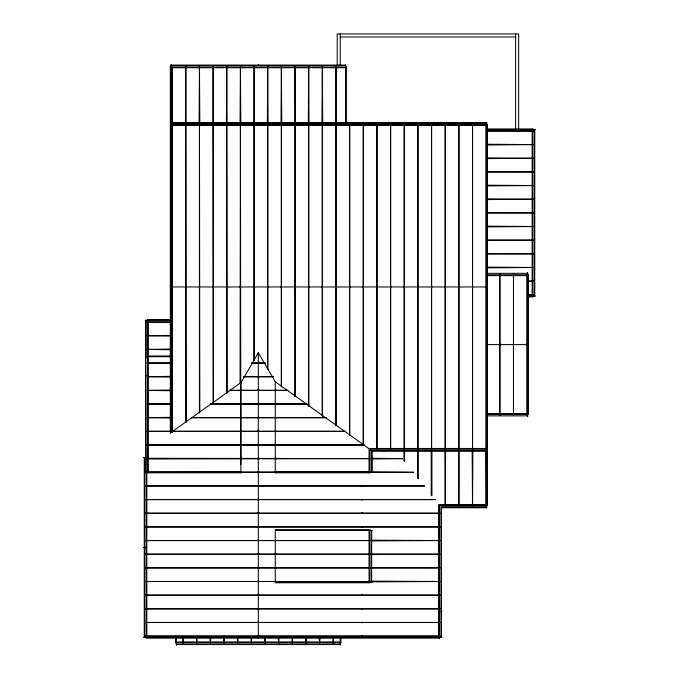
<?xml version="1.0" encoding="UTF-8"?>
<svg xmlns="http://www.w3.org/2000/svg" width="679" height="679" viewBox="0 0 679 679"><rect width="100%" height="100%" fill="white"/><g stroke="black" fill="none" stroke-linecap="round" stroke-linejoin="round"><path stroke-width="1.02" d="M240.867 472.796L240.417 123.943L240.052 383.228L240.417 383.652L258.326 352.715L275.267 381.759L369.792 449.277L372.143 451.56L372.143 472.066L369.928 472.066M345.45 67.594L345.586 64.641L345.586 122.441M176.404 642.835L176.404 645.05L176.54 644.643M486.529 125.309L486.665 122.347L486.665 448.488M527.354 275.385L527.625 272.534L527.625 416.668L527.354 413.825M176.404 645.05L176.676 642.207M486.546 449.277L486.181 449.965L486.181 123.943L486.181 505.838L485.816 450.737M346.315 122.967L346.315 66.983L170.336 66.983L170.336 433.024L171.066 431.963L171.066 64.641L171.201 67.594M275.267 472.796L275.784 472.066L369.07 472.066L369.792 472.796L275.267 472.796L275.267 381.759M275.267 582.777L275.784 582.056L369.07 582.056L369.792 582.777L275.267 582.777L275.267 529.679L369.792 529.679L369.792 582.777M485.612 125.42L171.066 125.42L170.336 124.63L487.395 124.63L487.395 505.414L439.593 505.414L439.593 638.15L438.863 637.42L439.092 504.913L486.529 504.794M486.665 125.42L487.395 124.63M176.039 642.368L176.404 637.929M175.674 642.767L176.404 641.978L340.247 641.978L340.968 642.767L175.674 642.767L175.674 637.776M487.301 274.817L528.355 274.817L527.625 275.615L487.369 275.615M346.315 66.983L345.586 67.713L171.066 67.713L170.336 66.983M241.181 472.796L147.581 472.796L148.311 472.066L148.311 356.713L147.581 355.983L170.726 355.983M486.843 129.672L532.183 129.672L532.905 128.942L532.905 296.85L527.855 296.85M369.07 582.056L369.07 530.409L369.792 529.679M171.201 125.309L486.393 125.191M170.336 433.024L240.867 382.65L240.867 464.453M147.581 471.922L147.054 472.287L147.581 472.652M240.867 471.922L240.341 472.287L240.867 472.652M275.267 472.652L275.784 472.287L275.267 471.922M362.331 472.287L361.805 472.652L362.773 472.287M369.792 472.652L370.318 472.287L369.792 471.922L145.128 472.287L413.621 472.287L370.131 471.922M275.267 581.878L275.784 581.513L275.267 581.148M146.095 458.266L145.128 458.631L146.095 458.996M532.412 129.944L535.256 129.672L533.04 129.672M146.044 375.462L145.23 375.733L145.73 375.733M148.081 471.795L145.23 472.066L147.445 472.066M146.588 547.232L143.744 547.512L146.588 547.783M369.3 530.681L372.143 530.409L369.928 530.409M146.588 637.148L143.744 637.42L145.96 637.42M340.247 36.98L515.607 36.98M171.066 65.142L345.586 65.142M171.337 65.456L345.314 65.456M171.337 67.484L345.314 67.484M171.066 122.848L486.665 122.848M171.066 122.347L171.337 123.162L486.393 123.162M486.894 128.942L532.905 128.942M486.953 130.589L533.431 130.954L486.953 131.319M487.369 144.237L533.431 144.602L487.369 144.966M170.336 147.385L171.066 147.385M487.369 157.893L533.431 158.258L487.369 158.623M487.369 171.549L533.431 171.914L487.369 172.279M487.369 185.197L533.431 185.562L487.369 185.927M487.369 198.854L533.431 199.219L487.369 199.584M487.369 212.51L533.431 212.875L487.369 213.24M487.369 226.158L533.431 226.523L487.369 226.888M487.369 239.814L533.431 240.179L487.369 240.544M487.369 253.471L533.431 253.836L487.369 254.192M487.369 267.119L533.431 267.484L487.369 267.849M487.632 273.348L527.354 273.348M527.617 280.775L533.431 281.14L527.617 281.505M170.336 286.954L487.395 286.954M527.855 294.431L533.431 294.796L527.855 295.153M532.412 295.849L535.256 296.12L533.04 296.12M528.05 296.12L532.183 296.12L532.905 296.85M147.581 472.796L147.581 319.605L170.522 319.605M147.445 320.327L145.23 320.327L148.081 320.607M147.581 319.605L148.311 320.327L170.752 320.327M170.522 321.736L147.054 322.101L170.522 322.466M170.522 335.392L147.054 335.757L170.522 336.113M487.301 344.601L528.355 344.601M170.522 349.04L147.054 349.405L170.522 349.77M147.445 356.713L145.23 356.713L148.081 356.984M148.311 356.713L170.565 356.713M170.726 362.696L147.054 363.061L170.726 363.426M170.726 376.353L147.054 376.709L170.726 377.074M170.726 390.001L147.054 390.366L170.726 390.731M170.726 403.657L147.054 404.022L170.726 404.387M487.369 413.596L527.625 413.596M487.301 414.385L528.355 414.385L528.355 274.817M487.632 415.854L527.354 415.854M170.726 417.313L147.054 417.67L170.726 418.035M369.07 472.066L369.07 448.488L485.612 448.488M369.07 448.488L369.792 449.277L487.395 449.277M486.665 451.56L486.393 450.746L371.303 450.746L371.328 471.795L372.143 472.066M486.665 451.06L371.625 451.06L371.642 472.066M145.96 457.595L143.744 457.595L144.559 457.867L144.559 547.232M371.303 458.266L402.698 458.631L372.236 458.996M369.3 471.795L371.328 471.795M148.311 472.066L241.597 472.066M485.629 504.684L438.863 504.684L438.863 637.42M441.129 506.941L486.393 506.941L486.665 507.756L441.944 507.756L441.129 506.941L441.129 637.148L441.944 637.42L146.817 637.42L146.817 471.345M486.665 507.255L441.443 507.255L441.443 637.42M369.07 530.409L275.784 530.409L275.267 529.679M371.269 540.187L440.119 540.552L371.269 540.917M371.269 553.843L440.119 554.208L371.269 554.573M371.269 567.5L440.119 567.865L371.269 568.221M371.269 581.148L440.119 581.513L370.216 581.878M369.3 581.776L372.143 582.056L369.928 582.056M438.863 611.601L441.944 611.601M439.092 637.148L441.129 637.148M439.593 638.15L146.095 638.15L146.095 472.677M176.676 644.235L339.967 644.235L340.247 645.05L340.247 642.835M176.404 644.549L340.247 644.549M145.637 356.848L146.044 471.795M340.103 644.643L339.967 642.207M534.755 129.672L534.755 296.12M534.441 129.944L534.441 295.849M532.183 129.672L532.183 296.12M518.646 129.85L518.646 33.95L337.208 33.95L337.208 65.32M515.607 33.95L515.607 129.85M486.665 448.709L486.665 507.756M486.393 448.717L486.393 450.746M486.393 504.913L486.393 506.941M472.89 450.89L472.525 505.838L472.16 450.89M459.242 450.89L458.877 505.838L458.512 450.89M445.585 450.89L445.22 505.838L444.855 450.89M431.929 450.848L431.929 495.831L431.207 494.923L431.207 450.881M418.281 450.729L418.281 478.763L417.551 477.855L417.551 450.771M404.625 451.476L404.625 461.695L403.895 460.786L403.895 451.552M371.642 530.409L371.642 582.056M371.328 530.681L371.328 581.776M369.792 449.277L369.792 472.796M340.968 637.776L340.968 642.767M340.247 33.95L340.247 65.192M340.247 637.929L340.247 641.978M336.36 122.967L335.995 66.457L335.63 122.967M333.627 637.776L333.27 643.454L332.905 637.734M322.703 122.967L322.338 66.457L321.973 122.967M319.979 637.776L319.614 643.454L319.249 637.734M309.047 122.967L308.69 66.457L308.325 122.967M306.322 637.776L305.957 643.454L305.592 637.734M295.399 122.967L295.034 66.457L294.669 122.967M292.666 637.776L292.309 643.454L291.945 637.734M281.743 122.967L281.378 66.457L281.013 122.967M279.018 637.776L278.653 643.454L278.288 637.734M268.086 122.967L267.73 66.457L267.365 122.967M265.362 637.776L264.997 643.454L264.632 637.734M258.326 64.641L258.326 65.456M258.326 352.715L258.326 638.15M254.438 122.967L254.073 66.457L253.708 122.967M251.714 637.776L251.349 643.454L250.984 637.734M240.782 122.967L240.417 66.457L240.052 122.967M238.057 637.776L237.692 643.454L237.327 637.734M227.134 122.967L226.769 66.457L226.404 122.967M224.401 637.776L224.036 643.454L223.671 637.734M213.478 122.967L213.113 66.457L212.748 122.967M210.753 637.776L210.388 643.454L210.023 637.734M199.821 122.967L199.456 66.457L199.091 122.967M197.097 637.776L196.732 643.454L196.367 637.734M186.173 122.967L185.808 66.457L185.443 122.967M183.44 637.776L183.075 643.454L182.71 637.734M172.517 123.052L172.152 66.457L171.787 123.052M171.337 123.162L171.337 125.191M148.311 320.327L148.311 356.237M146.044 320.607L146.044 356.475M145.73 320.327L145.73 472.066M144.559 547.783L144.559 637.148M144.245 457.595L144.245 637.42M287.845 390.366L229.527 390.366L287.845 390.366M306.959 404.022L210.414 404.022L306.959 404.022M326.073 417.67L191.3 417.67L326.073 417.67M345.187 431.326L147.054 431.326L345.187 431.326M364.3 444.983L147.054 444.983L364.3 444.983M254.438 359.378L253.708 360.625L254.073 123.943L254.438 359.378M172.517 431.471L172.152 432.413L172.152 123.943L172.517 431.471M186.173 421.718L185.808 422.661L185.808 123.943L186.173 421.718M199.821 411.958L199.456 412.908L199.456 123.943L199.821 411.958M213.478 402.206L213.113 403.156L213.113 123.943L213.478 402.206M227.134 392.454L226.769 393.404L226.769 123.943L227.134 392.454M172.152 286.266L172.152 287.641L172.152 286.266M267.73 123.943L267.73 369.52L267.73 123.943M185.808 286.266L185.808 287.641L185.808 286.266M281.378 123.943L281.378 386.809L281.378 123.943M199.456 286.266L199.456 287.641L199.456 286.266M295.034 123.943L295.034 396.57L295.034 123.943M213.113 286.266L213.113 287.641L213.113 286.266M308.69 123.943L308.69 406.322L308.69 123.943M226.769 286.266L226.769 287.641L226.769 286.266M322.338 123.943L322.338 416.074L322.338 123.943M240.417 286.266L240.417 287.641L240.417 286.266M335.995 123.943L335.995 425.826L335.995 123.943M254.073 286.266L254.073 287.641L254.073 286.266M349.651 123.943L349.651 435.579L349.651 123.943M267.73 286.266L267.73 287.641L267.73 286.266M363.299 123.943L363.299 445.331L363.299 123.943M281.378 286.266L281.378 287.641L281.378 286.266M376.955 123.943L376.955 449.965L376.955 123.943M295.034 286.266L295.034 287.641L295.034 286.266M390.603 123.943L390.603 449.965L390.603 123.943M308.69 286.266L308.69 287.641L308.69 286.266M404.26 123.943L404.26 449.965L404.26 123.943M322.338 286.266L322.338 287.641L322.338 286.266M417.916 123.943L417.916 449.965L417.916 123.943M335.995 286.266L335.995 287.641L335.995 286.266M431.564 123.943L431.564 449.965L431.564 123.943M349.651 286.266L349.651 287.641L349.651 286.266M445.22 123.943L445.22 449.965L445.22 123.943M363.299 286.266L363.299 287.641L363.299 286.266M458.877 123.943L458.877 449.965L458.877 123.943M376.955 286.266L376.955 287.641L376.955 286.266M472.525 123.943L472.525 449.965L472.525 123.943M390.603 286.266L390.603 287.641L390.603 286.266M404.26 286.266L404.26 287.641L404.26 286.266M417.916 286.266L417.916 287.641L417.916 286.266M431.564 286.266L431.564 287.641L431.564 286.266M445.22 286.266L445.22 287.641L445.22 286.266M458.877 286.266L458.877 287.641L458.877 286.266M472.525 286.266L472.525 287.641L472.525 286.266M486.181 286.266L486.181 287.641L486.181 286.266M499.837 274.129L499.837 415.073L499.837 274.129M513.485 274.129L513.485 415.073L513.485 274.129M527.142 274.129L527.142 415.073L527.142 274.129M499.837 343.913L499.837 345.288L499.837 343.913M513.485 343.913L513.485 345.288L513.485 343.913M527.142 343.913L527.142 345.288L527.142 343.913M424.545 485.943L145.128 485.943L424.545 485.943M435.468 499.591L145.128 499.591L435.468 499.591M240.867 390.001L240.341 390.366L240.867 390.731L239.899 390.366L240.867 390.001M147.581 458.266L147.054 458.631L147.581 458.996L370.318 458.631L147.581 458.266M240.867 403.657L240.341 404.022L240.867 404.387L239.899 404.022L240.867 403.657M275.784 390.366L275.267 390.731L276.226 390.366L275.267 390.001L275.784 390.366M240.867 417.313L240.341 417.67L240.867 418.035L239.899 417.67L240.867 417.313M275.784 404.022L275.267 404.387L276.226 404.022L275.267 403.657L275.784 404.022M240.867 430.961L240.341 431.326L240.867 431.691L239.899 431.326L240.867 430.961M275.784 417.67L275.267 418.035L276.226 417.67L275.267 417.313L275.784 417.67M240.867 444.618L240.341 444.983L240.867 445.348L239.899 444.983L240.867 444.618M275.784 431.326L275.267 431.691L276.226 431.326L275.267 430.961L275.784 431.326M240.867 458.266L240.341 458.631L240.867 458.996L239.899 458.631L240.867 458.266M275.784 444.983L275.267 445.348L276.226 444.983L275.267 444.618L275.784 444.983M275.784 458.631L275.267 458.996L276.226 458.631L275.267 458.266L275.784 458.631M275.784 540.552L275.267 540.917L276.226 540.552L275.267 540.187L275.784 540.552M362.331 485.943L361.805 486.308L362.773 485.943L361.805 485.578L362.331 485.943M275.784 554.208L275.267 554.573L276.226 554.208L275.267 553.843L275.784 554.208M362.331 499.591L361.805 499.956L362.773 499.591L361.805 499.226L362.331 499.591M275.784 567.865L275.267 568.221L276.226 567.865L275.267 567.5L275.784 567.865M362.331 513.248L361.805 513.613L362.773 513.248L361.805 512.883L362.331 513.248M362.331 526.904L361.805 527.269L362.773 526.904L361.805 526.539L362.331 526.904M370.318 540.552L145.128 540.552L370.318 540.552M370.318 554.208L145.128 554.208L370.318 554.208M440.119 513.248L145.128 513.248L440.119 513.248M370.318 567.865L145.128 567.865L370.318 567.865M440.119 526.904L145.128 526.904L440.119 526.904M370.318 581.513L145.128 581.513L370.318 581.513M362.331 595.169L361.805 595.534L362.773 595.169L361.805 594.804L362.331 595.169M362.331 608.825L361.805 609.182L362.773 608.825L361.805 608.46L362.331 608.825M362.331 622.473L361.805 622.838L362.773 622.473L361.805 622.108L362.331 622.473M362.331 636.13L361.805 636.495L362.773 636.13L361.805 635.765L362.331 636.13M440.119 595.169L145.128 595.169L440.119 595.169M440.119 608.825L145.128 608.825L440.119 608.825M440.119 622.473L145.128 622.473L440.119 622.473M440.119 636.13L145.128 636.13L440.119 636.13M265.319 363.061L251.323 363.061L265.319 363.061M273.289 376.709L243.362 376.709L273.289 376.709M258.326 362.696L257.358 363.061L259.285 363.061L258.326 362.696M258.326 376.353L257.358 376.709L259.285 376.709L258.326 376.353M258.326 390.001L257.358 390.366L259.285 390.366L258.326 390.001M258.326 403.657L257.358 404.022L259.285 404.022L258.326 403.657M258.326 417.313L257.358 417.67L259.285 417.67L258.326 417.313M258.326 430.961L257.358 431.326L259.285 431.326L258.326 430.961M258.326 444.618L257.358 444.983L259.285 444.983L258.326 444.618M258.326 458.266L257.358 458.631L259.285 458.631L258.326 458.266M258.326 471.922L257.358 472.287L259.285 472.287L258.326 471.922M258.326 485.578L257.358 485.943L259.285 485.943L258.326 485.578M258.326 499.226L257.358 499.591L259.285 499.591L258.326 499.226M258.326 512.883L257.358 513.248L259.285 513.248L258.326 512.883M258.326 526.539L257.358 526.904L259.285 526.904L258.326 526.539M258.326 540.187L257.358 540.552L259.285 540.552L258.326 540.187M258.326 553.843L257.358 554.208L259.285 554.208L258.326 553.843M258.326 567.5L257.358 567.865L259.285 567.865L258.326 567.5M258.326 581.148L257.358 581.513L259.285 581.513L258.326 581.148M258.326 594.804L257.358 595.169L259.285 595.169L258.326 594.804M258.326 608.46L257.358 608.825L259.285 608.825L258.326 608.46M258.326 622.108L257.358 622.473L259.285 622.473L258.326 622.108M258.326 635.765L257.358 636.13L259.285 636.13L258.326 635.765"/></g></svg>
